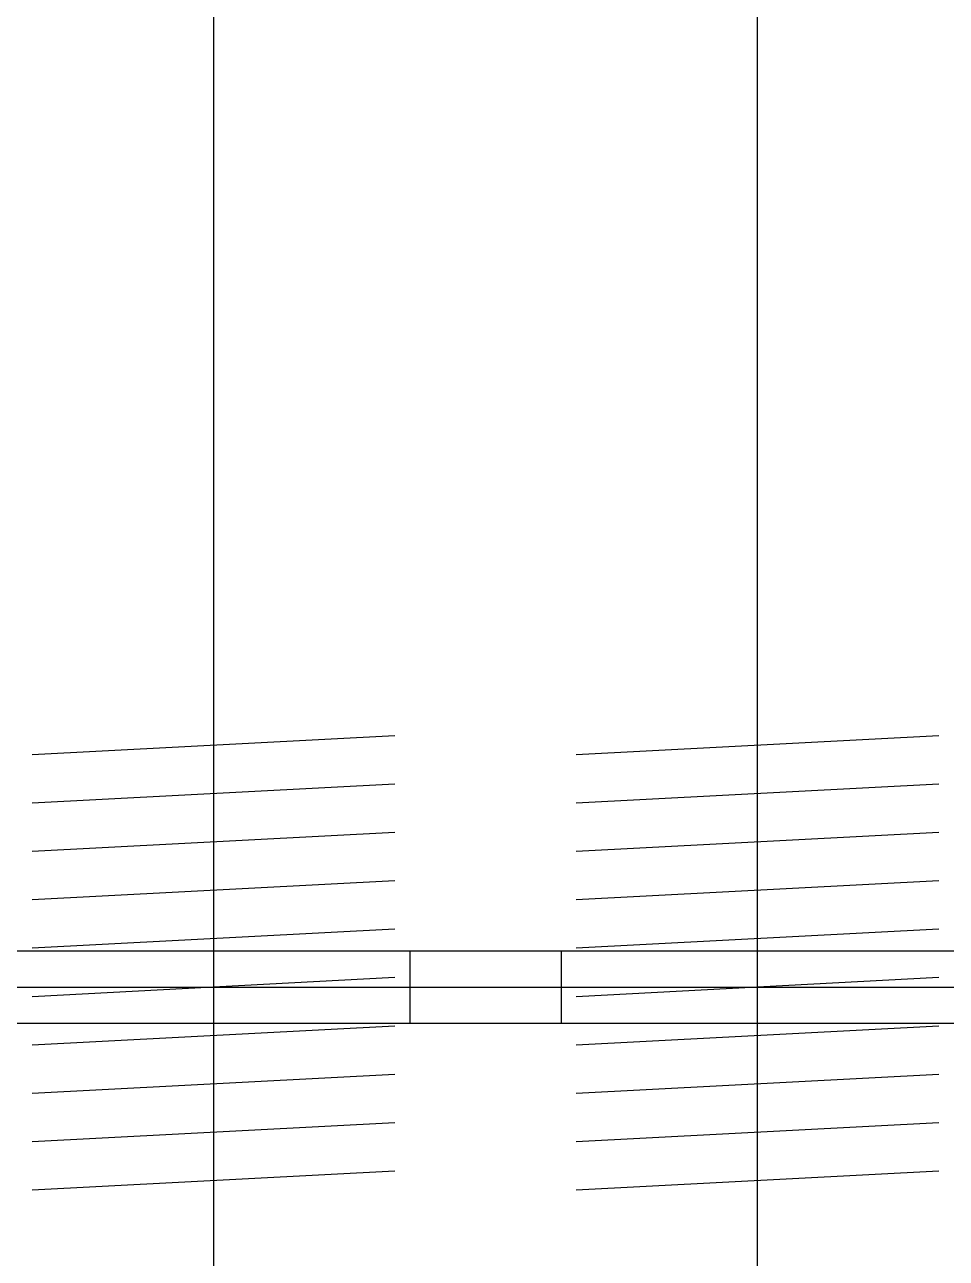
# Model space of a CAD drawing. Header units: millimetres. Extents: x 198973 to 319987, y 50799 to 202761.
# Drawn here: x 213900 to 214052.5, y 87658.5 to 87862.7 of the extents above; entities that cross this region are included whole.
import ezdxf

# ---------------------------------------------------------------- set-up
doc = ezdxf.new("R2010")
doc.units = ezdxf.units.MM
doc.header["$LTSCALE"] = 1000
doc.linetypes.add('CENTER', pattern=[2, 1.25, -0.25, 0.25, -0.25])
doc.linetypes.add('DOTE', pattern=[2.42, 2, -0.2, 0.02, -0.2])
doc.layers.add('DOTE', color=8, linetype='CENTER')
doc.layers.add('PUB_HATCH', color=8, linetype='Continuous')

msp = doc.modelspace()

# ---------------------------------------------------------------- linework, layer by layer
at = {"layer": 'DOTE', "linetype": 'DOTE'}
for p, q in [((213016.09, 87703.41), (213982.33, 87703.41)), ((213639.37, 87703.41), (217038.29, 87703.41))]:
    msp.add_line(p, q, dxfattribs=at)
at = {"layer": 'PUB_HATCH'}
for p, q in [((213931.23, 88214.41), (213931.23, 87192.41)), ((214021.23, 87192.41), (214021.23, 88214.41))]:
    msp.add_line(p, q, dxfattribs=at)
at = {"layer": 'PUB_HATCH', "ltscale": 0.5}
for p, q in [((213961.23, 87745.04), (213901.23, 87741.9)), ((213961.23, 87745.04), (213901.23, 87741.9)), ((213961.23, 87745.04), (213901.23, 87741.9)), ((213961.23, 87745.04), (213901.23, 87741.9)), ((213961.23, 87745.04), (213901.23, 87741.9)), ((213961.23, 87745.04), (213901.23, 87741.9)), ((213961.23, 87745.04), (213901.23, 87741.9)), ((213961.23, 87745.04), (213901.23, 87741.9)), ((213961.23, 87745.04), (213901.23, 87741.9)), ((213961.23, 87745.04), (213901.23, 87741.9)), ((213961.23, 87745.04), (213901.23, 87741.9)), ((213961.23, 87745.04), (213901.23, 87741.9)), ((213961.23, 87745.04), (213901.23, 87741.9)), ((213961.23, 87745.04), (213901.23, 87741.9)), ((213961.23, 87745.04), (213901.23, 87741.9)), ((213961.23, 87745.04), (213901.23, 87741.9)), ((213961.23, 87745.04), (213901.23, 87741.9)), ((213961.23, 87745.04), (213901.23, 87741.9)), ((213961.23, 87745.04), (213901.23, 87741.9)), ((213961.23, 87745.04), (213901.23, 87741.9)), ((213961.23, 87745.04), (213901.23, 87741.9)), ((213961.23, 87745.04), (213901.23, 87741.9)), ((213961.23, 87745.04), (213901.23, 87741.9)), ((213961.23, 87745.04), (213901.23, 87741.9)), ((213961.23, 87745.04), (213901.23, 87741.9)), ((213961.23, 87745.04), (213901.23, 87741.9)), ((213961.23, 87745.04), (213901.23, 87741.9)), ((213961.23, 87745.04), (213901.23, 87741.9)), ((213961.23, 87745.04), (213901.23, 87741.9)), ((213961.23, 87745.04), (213901.23, 87741.9)), ((213961.23, 87745.04), (213901.23, 87741.9)), ((213961.23, 87745.04), (213901.23, 87741.9)), ((213961.23, 87745.04), (213901.23, 87741.9)), ((213961.23, 87745.04), (213901.23, 87741.9)), ((213961.23, 87745.04), (213901.23, 87741.9)), ((213961.23, 87745.04), (213901.23, 87741.9)), ((213961.23, 87745.04), (213901.23, 87741.9)), ((213961.23, 87745.04), (213901.23, 87741.9)), ((213961.23, 87745.04), (213901.23, 87741.9)), ((213961.23, 87745.04), (213901.23, 87741.9)), ((213961.23, 87745.04), (213901.23, 87741.9)), ((213961.23, 87745.04), (213901.23, 87741.9)), ((213961.23, 87745.04), (213901.23, 87741.9)), ((213961.23, 87745.04), (213901.23, 87741.9)), ((213961.23, 87745.04), (213901.23, 87741.9)), ((213961.23, 87745.04), (213901.23, 87741.9)), ((213961.23, 87745.04), (213901.23, 87741.9)), ((213961.23, 87745.04), (213901.23, 87741.9)), ((213961.23, 87745.04), (213901.23, 87741.9)), ((213961.23, 87745.04), (213901.23, 87741.9)), ((213961.23, 87745.04), (213901.23, 87741.9)), ((213961.23, 87745.04), (213901.23, 87741.9)), ((214051.23, 87745.04), (213991.23, 87741.9)), ((214051.23, 87745.04), (213991.23, 87741.9)), ((214051.23, 87745.04), (213991.23, 87741.9)), ((214051.23, 87745.04), (213991.23, 87741.9)), ((214051.23, 87745.04), (213991.23, 87741.9)), ((214051.23, 87745.04), (213991.23, 87741.9)), ((214051.23, 87745.04), (213991.23, 87741.9)), ((214051.23, 87745.04), (213991.23, 87741.9)), ((214051.23, 87745.04), (213991.23, 87741.9)), ((214051.23, 87745.04), (213991.23, 87741.9)), ((214051.23, 87745.04), (213991.23, 87741.9)), ((214051.23, 87745.04), (213991.23, 87741.9)), ((214051.23, 87745.04), (213991.23, 87741.9)), ((214051.23, 87745.04), (213991.23, 87741.9)), ((214051.23, 87745.04), (213991.23, 87741.9)), ((214051.23, 87745.04), (213991.23, 87741.9)), ((214051.23, 87745.04), (213991.23, 87741.9)), ((214051.23, 87745.04), (213991.23, 87741.9)), ((214051.23, 87745.04), (213991.23, 87741.9)), ((214051.23, 87745.04), (213991.23, 87741.9)), ((214051.23, 87745.04), (213991.23, 87741.9)), ((214051.23, 87745.04), (213991.23, 87741.9)), ((214051.23, 87745.04), (213991.23, 87741.9)), ((214051.23, 87745.04), (213991.23, 87741.9)), ((214051.23, 87745.04), (213991.23, 87741.9)), ((214051.23, 87745.04), (213991.23, 87741.9)), ((214051.23, 87745.04), (213991.23, 87741.9)), ((214051.23, 87745.04), (213991.23, 87741.9)), ((214051.23, 87745.04), (213991.23, 87741.9)), ((214051.23, 87745.04), (213991.23, 87741.9)), ((214051.23, 87745.04), (213991.23, 87741.9)), ((214051.23, 87745.04), (213991.23, 87741.9)), ((214051.23, 87745.04), (213991.23, 87741.9)), ((214051.23, 87745.04), (213991.23, 87741.9)), ((214051.23, 87745.04), (213991.23, 87741.9)), ((214051.23, 87745.04), (213991.23, 87741.9)), ((214051.23, 87745.04), (213991.23, 87741.9)), ((214051.23, 87745.04), (213991.23, 87741.9)), ((214051.23, 87745.04), (213991.23, 87741.9)), ((214051.23, 87745.04), (213991.23, 87741.9)), ((214051.23, 87745.04), (213991.23, 87741.9)), ((214051.23, 87745.04), (213991.23, 87741.9)), ((214051.23, 87745.04), (213991.23, 87741.9)), ((214051.23, 87745.04), (213991.23, 87741.9)), ((214051.23, 87745.04), (213991.23, 87741.9)), ((214051.23, 87745.04), (213991.23, 87741.9)), ((214051.23, 87745.04), (213991.23, 87741.9)), ((214051.23, 87745.04), (213991.23, 87741.9)), ((214051.23, 87745.04), (213991.23, 87741.9)), ((214051.23, 87745.04), (213991.23, 87741.9)), ((214051.23, 87745.04), (213991.23, 87741.9)), ((214051.23, 87745.04), (213991.23, 87741.9)), ((213961.23, 87737.03), (213901.23, 87733.89)), ((213961.23, 87737.03), (213901.23, 87733.89)), ((213961.23, 87737.03), (213901.23, 87733.89)), ((213961.23, 87737.03), (213901.23, 87733.89)), ((213961.23, 87737.03), (213901.23, 87733.89)), ((213961.23, 87737.03), (213901.23, 87733.89)), ((213961.23, 87737.03), (213901.23, 87733.89)), ((213961.23, 87737.03), (213901.23, 87733.89)), ((213961.23, 87737.03), (213901.23, 87733.89)), ((213961.23, 87737.03), (213901.23, 87733.89)), ((213961.23, 87737.03), (213901.23, 87733.89)), ((213961.23, 87737.03), (213901.23, 87733.89)), ((213961.23, 87737.03), (213901.23, 87733.89)), ((213961.23, 87737.03), (213901.23, 87733.89)), ((213961.23, 87737.03), (213901.23, 87733.89)), ((213961.23, 87737.03), (213901.23, 87733.89)), ((213961.23, 87737.03), (213901.23, 87733.89)), ((213961.23, 87737.03), (213901.23, 87733.89)), ((213961.23, 87737.03), (213901.23, 87733.89)), ((213961.23, 87737.03), (213901.23, 87733.89)), ((213961.23, 87737.03), (213901.23, 87733.89)), ((213961.23, 87737.03), (213901.23, 87733.89)), ((213961.23, 87737.03), (213901.23, 87733.89)), ((213961.23, 87737.03), (213901.23, 87733.89)), ((213961.23, 87737.03), (213901.23, 87733.89)), ((213961.23, 87737.03), (213901.23, 87733.89)), ((213961.23, 87737.03), (213901.23, 87733.89)), ((213961.23, 87737.03), (213901.23, 87733.89)), ((213961.23, 87737.03), (213901.23, 87733.89)), ((213961.23, 87737.03), (213901.23, 87733.89)), ((213961.23, 87737.03), (213901.23, 87733.89)), ((213961.23, 87737.03), (213901.23, 87733.89)), ((213961.23, 87737.03), (213901.23, 87733.89)), ((213961.23, 87737.03), (213901.23, 87733.89)), ((213961.23, 87737.03), (213901.23, 87733.89)), ((213961.23, 87737.03), (213901.23, 87733.89)), ((213961.23, 87737.03), (213901.23, 87733.89)), ((213961.23, 87737.03), (213901.23, 87733.89)), ((213961.23, 87737.03), (213901.23, 87733.89)), ((213961.23, 87737.03), (213901.23, 87733.89)), ((213961.23, 87737.03), (213901.23, 87733.89)), ((213961.23, 87737.03), (213901.23, 87733.89)), ((213961.23, 87737.03), (213901.23, 87733.89)), ((213961.23, 87737.03), (213901.23, 87733.89)), ((213961.23, 87737.03), (213901.23, 87733.89)), ((213961.23, 87737.03), (213901.23, 87733.89)), ((213961.23, 87737.03), (213901.23, 87733.89)), ((213961.23, 87737.03), (213901.23, 87733.89)), ((213961.23, 87737.03), (213901.23, 87733.89)), ((213961.23, 87737.03), (213901.23, 87733.89)), ((213961.23, 87737.03), (213901.23, 87733.89)), ((213961.23, 87737.03), (213901.23, 87733.89)), ((214051.23, 87737.03), (213991.23, 87733.89)), ((214051.23, 87737.03), (213991.23, 87733.89)), ((214051.23, 87737.03), (213991.23, 87733.89)), ((214051.23, 87737.03), (213991.23, 87733.89)), ((214051.23, 87737.03), (213991.23, 87733.89)), ((214051.23, 87737.03), (213991.23, 87733.89)), ((214051.23, 87737.03), (213991.23, 87733.89)), ((214051.23, 87737.03), (213991.23, 87733.89)), ((214051.23, 87737.03), (213991.23, 87733.89)), ((214051.23, 87737.03), (213991.23, 87733.89)), ((214051.23, 87737.03), (213991.23, 87733.89)), ((214051.23, 87737.03), (213991.23, 87733.89)), ((214051.23, 87737.03), (213991.23, 87733.89)), ((214051.23, 87737.03), (213991.23, 87733.89)), ((214051.23, 87737.03), (213991.23, 87733.89)), ((214051.23, 87737.03), (213991.23, 87733.89)), ((214051.23, 87737.03), (213991.23, 87733.89)), ((214051.23, 87737.03), (213991.23, 87733.89)), ((214051.23, 87737.03), (213991.23, 87733.89)), ((214051.23, 87737.03), (213991.23, 87733.89)), ((214051.23, 87737.03), (213991.23, 87733.89)), ((214051.23, 87737.03), (213991.23, 87733.89)), ((214051.23, 87737.03), (213991.23, 87733.89)), ((214051.23, 87737.03), (213991.23, 87733.89)), ((214051.23, 87737.03), (213991.23, 87733.89)), ((214051.23, 87737.03), (213991.23, 87733.89)), ((214051.23, 87737.03), (213991.23, 87733.89)), ((214051.23, 87737.03), (213991.23, 87733.89)), ((214051.23, 87737.03), (213991.23, 87733.89)), ((214051.23, 87737.03), (213991.23, 87733.89)), ((214051.23, 87737.03), (213991.23, 87733.89)), ((214051.23, 87737.03), (213991.23, 87733.89)), ((214051.23, 87737.03), (213991.23, 87733.89)), ((214051.23, 87737.03), (213991.23, 87733.89)), ((214051.23, 87737.03), (213991.23, 87733.89)), ((214051.23, 87737.03), (213991.23, 87733.89)), ((214051.23, 87737.03), (213991.23, 87733.89)), ((214051.23, 87737.03), (213991.23, 87733.89)), ((214051.23, 87737.03), (213991.23, 87733.89)), ((214051.23, 87737.03), (213991.23, 87733.89)), ((214051.23, 87737.03), (213991.23, 87733.89)), ((214051.23, 87737.03), (213991.23, 87733.89)), ((214051.23, 87737.03), (213991.23, 87733.89)), ((214051.23, 87737.03), (213991.23, 87733.89)), ((214051.23, 87737.03), (213991.23, 87733.89)), ((214051.23, 87737.03), (213991.23, 87733.89)), ((214051.23, 87737.03), (213991.23, 87733.89)), ((214051.23, 87737.03), (213991.23, 87733.89)), ((214051.23, 87737.03), (213991.23, 87733.89)), ((214051.23, 87737.03), (213991.23, 87733.89)), ((214051.23, 87737.03), (213991.23, 87733.89)), ((214051.23, 87737.03), (213991.23, 87733.89)), ((213961.23, 87729.02), (213901.23, 87725.88)), ((213961.23, 87729.02), (213901.23, 87725.88)), ((213961.23, 87729.02), (213901.23, 87725.88)), ((213961.23, 87729.02), (213901.23, 87725.88)), ((213961.23, 87729.02), (213901.23, 87725.88)), ((213961.23, 87729.02), (213901.23, 87725.88)), ((213961.23, 87729.02), (213901.23, 87725.88)), ((213961.23, 87729.02), (213901.23, 87725.88)), ((213961.23, 87729.02), (213901.23, 87725.88)), ((213961.23, 87729.02), (213901.23, 87725.88)), ((213961.23, 87729.02), (213901.23, 87725.88)), ((213961.23, 87729.02), (213901.23, 87725.88)), ((213961.23, 87729.02), (213901.23, 87725.88)), ((213961.23, 87729.02), (213901.23, 87725.88)), ((213961.23, 87729.02), (213901.23, 87725.88)), ((213961.23, 87729.02), (213901.23, 87725.88)), ((213961.23, 87729.02), (213901.23, 87725.88)), ((213961.23, 87729.02), (213901.23, 87725.88)), ((213961.23, 87729.02), (213901.23, 87725.88)), ((213961.23, 87729.02), (213901.23, 87725.88)), ((213961.23, 87729.02), (213901.23, 87725.88)), ((213961.23, 87729.02), (213901.23, 87725.88)), ((213961.23, 87729.02), (213901.23, 87725.88)), ((213961.23, 87729.02), (213901.23, 87725.88)), ((213961.23, 87729.02), (213901.23, 87725.88)), ((213961.23, 87729.02), (213901.23, 87725.88)), ((213961.23, 87729.02), (213901.23, 87725.88)), ((213961.23, 87729.02), (213901.23, 87725.88)), ((213961.23, 87729.02), (213901.23, 87725.88)), ((213961.23, 87729.02), (213901.23, 87725.88)), ((213961.23, 87729.02), (213901.23, 87725.88)), ((213961.23, 87729.02), (213901.23, 87725.88)), ((213961.23, 87729.02), (213901.23, 87725.88)), ((213961.23, 87729.02), (213901.23, 87725.88)), ((213961.23, 87729.02), (213901.23, 87725.88)), ((213961.23, 87729.02), (213901.23, 87725.88)), ((213961.23, 87729.02), (213901.23, 87725.88)), ((213961.23, 87729.02), (213901.23, 87725.88)), ((213961.23, 87729.02), (213901.23, 87725.88)), ((213961.23, 87729.02), (213901.23, 87725.88)), ((213961.23, 87729.02), (213901.23, 87725.88)), ((213961.23, 87729.02), (213901.23, 87725.88)), ((213961.23, 87729.02), (213901.23, 87725.88)), ((213961.23, 87729.02), (213901.23, 87725.88)), ((213961.23, 87729.02), (213901.23, 87725.88)), ((213961.23, 87729.02), (213901.23, 87725.88)), ((213961.23, 87729.02), (213901.23, 87725.88)), ((213961.23, 87729.02), (213901.23, 87725.88)), ((213961.23, 87729.02), (213901.23, 87725.88)), ((213961.23, 87729.02), (213901.23, 87725.88)), ((213961.23, 87729.02), (213901.23, 87725.88)), ((213961.23, 87729.02), (213901.23, 87725.88)), ((214051.23, 87729.02), (213991.23, 87725.88)), ((214051.23, 87729.02), (213991.23, 87725.88)), ((214051.23, 87729.02), (213991.23, 87725.88)), ((214051.23, 87729.02), (213991.23, 87725.88)), ((214051.23, 87729.02), (213991.23, 87725.88)), ((214051.23, 87729.02), (213991.23, 87725.88)), ((214051.23, 87729.02), (213991.23, 87725.88)), ((214051.23, 87729.02), (213991.23, 87725.88)), ((214051.23, 87729.02), (213991.23, 87725.88)), ((214051.23, 87729.02), (213991.23, 87725.88)), ((214051.23, 87729.02), (213991.23, 87725.88)), ((214051.23, 87729.02), (213991.23, 87725.88)), ((214051.23, 87729.02), (213991.23, 87725.88)), ((214051.23, 87729.02), (213991.23, 87725.88)), ((214051.23, 87729.02), (213991.23, 87725.88)), ((214051.23, 87729.02), (213991.23, 87725.88)), ((214051.23, 87729.02), (213991.23, 87725.88)), ((214051.23, 87729.02), (213991.23, 87725.88)), ((214051.23, 87729.02), (213991.23, 87725.88)), ((214051.23, 87729.02), (213991.23, 87725.88)), ((214051.23, 87729.02), (213991.23, 87725.88)), ((214051.23, 87729.02), (213991.23, 87725.88)), ((214051.23, 87729.02), (213991.23, 87725.88)), ((214051.23, 87729.02), (213991.23, 87725.88)), ((214051.23, 87729.02), (213991.23, 87725.88)), ((214051.23, 87729.02), (213991.23, 87725.88)), ((214051.23, 87729.02), (213991.23, 87725.88)), ((214051.23, 87729.02), (213991.23, 87725.88)), ((214051.23, 87729.02), (213991.23, 87725.88)), ((214051.23, 87729.02), (213991.23, 87725.88)), ((214051.23, 87729.02), (213991.23, 87725.88)), ((214051.23, 87729.02), (213991.23, 87725.88)), ((214051.23, 87729.02), (213991.23, 87725.88)), ((214051.23, 87729.02), (213991.23, 87725.88)), ((214051.23, 87729.02), (213991.23, 87725.88)), ((214051.23, 87729.02), (213991.23, 87725.88)), ((214051.23, 87729.02), (213991.23, 87725.88)), ((214051.23, 87729.02), (213991.23, 87725.88)), ((214051.23, 87729.02), (213991.23, 87725.88)), ((214051.23, 87729.02), (213991.23, 87725.88)), ((214051.23, 87729.02), (213991.23, 87725.88)), ((214051.23, 87729.02), (213991.23, 87725.88)), ((214051.23, 87729.02), (213991.23, 87725.88)), ((214051.23, 87729.02), (213991.23, 87725.88)), ((214051.23, 87729.02), (213991.23, 87725.88)), ((214051.23, 87729.02), (213991.23, 87725.88)), ((214051.23, 87729.02), (213991.23, 87725.88)), ((214051.23, 87729.02), (213991.23, 87725.88)), ((214051.23, 87729.02), (213991.23, 87725.88)), ((214051.23, 87729.02), (213991.23, 87725.88)), ((214051.23, 87729.02), (213991.23, 87725.88)), ((214051.23, 87729.02), (213991.23, 87725.88)), ((213961.23, 87721.01), (213901.23, 87717.86)), ((213961.23, 87721.01), (213901.23, 87717.86)), ((213961.23, 87721.01), (213901.23, 87717.86)), ((213961.23, 87721.01), (213901.23, 87717.86)), ((213961.23, 87721.01), (213901.23, 87717.86)), ((213961.23, 87721.01), (213901.23, 87717.86)), ((213961.23, 87721.01), (213901.23, 87717.86)), ((213961.23, 87721.01), (213901.23, 87717.86)), ((213961.23, 87721.01), (213901.23, 87717.86)), ((213961.23, 87721.01), (213901.23, 87717.86)), ((213961.23, 87721.01), (213901.23, 87717.86)), ((213961.23, 87721.01), (213901.23, 87717.86)), ((213961.23, 87721.01), (213901.23, 87717.86)), ((213961.23, 87721.01), (213901.23, 87717.86)), ((213961.23, 87721.01), (213901.23, 87717.86)), ((213961.23, 87721.01), (213901.23, 87717.86)), ((213961.23, 87721.01), (213901.23, 87717.86)), ((213961.23, 87721.01), (213901.23, 87717.86)), ((213961.23, 87721.01), (213901.23, 87717.86)), ((213961.23, 87721.01), (213901.23, 87717.86)), ((213961.23, 87721.01), (213901.23, 87717.86)), ((213961.23, 87721.01), (213901.23, 87717.86)), ((213961.23, 87721.01), (213901.23, 87717.86)), ((213961.23, 87721.01), (213901.23, 87717.86)), ((213961.23, 87721.01), (213901.23, 87717.86)), ((213961.23, 87721.01), (213901.23, 87717.86)), ((213961.23, 87721.01), (213901.23, 87717.86)), ((213961.23, 87721.01), (213901.23, 87717.86)), ((213961.23, 87721.01), (213901.23, 87717.86)), ((213961.23, 87721.01), (213901.23, 87717.86)), ((213961.23, 87721.01), (213901.23, 87717.86)), ((213961.23, 87721.01), (213901.23, 87717.86)), ((213961.23, 87721.01), (213901.23, 87717.86)), ((213961.23, 87721.01), (213901.23, 87717.86)), ((213961.23, 87721.01), (213901.23, 87717.86)), ((213961.23, 87721.01), (213901.23, 87717.86)), ((213961.23, 87721.01), (213901.23, 87717.86)), ((213961.23, 87721.01), (213901.23, 87717.86)), ((213961.23, 87721.01), (213901.23, 87717.86)), ((213961.23, 87721.01), (213901.23, 87717.86)), ((213961.23, 87721.01), (213901.23, 87717.86)), ((213961.23, 87721.01), (213901.23, 87717.86)), ((213961.23, 87721.01), (213901.23, 87717.86)), ((213961.23, 87721.01), (213901.23, 87717.86)), ((213961.23, 87721.01), (213901.23, 87717.86)), ((213961.23, 87721.01), (213901.23, 87717.86)), ((213961.23, 87721.01), (213901.23, 87717.86)), ((213961.23, 87721.01), (213901.23, 87717.86)), ((213961.23, 87721.01), (213901.23, 87717.86)), ((213961.23, 87721.01), (213901.23, 87717.86)), ((213961.23, 87721.01), (213901.23, 87717.86)), ((213961.23, 87721.01), (213901.23, 87717.86)), ((214051.23, 87721.01), (213991.23, 87717.86)), ((214051.23, 87721.01), (213991.23, 87717.86)), ((214051.23, 87721.01), (213991.23, 87717.86)), ((214051.23, 87721.01), (213991.23, 87717.86)), ((214051.23, 87721.01), (213991.23, 87717.86)), ((214051.23, 87721.01), (213991.23, 87717.86)), ((214051.23, 87721.01), (213991.23, 87717.86)), ((214051.23, 87721.01), (213991.23, 87717.86)), ((214051.23, 87721.01), (213991.23, 87717.86)), ((214051.23, 87721.01), (213991.23, 87717.86)), ((214051.23, 87721.01), (213991.23, 87717.86)), ((214051.23, 87721.01), (213991.23, 87717.86)), ((214051.23, 87721.01), (213991.23, 87717.86)), ((214051.23, 87721.01), (213991.23, 87717.86)), ((214051.23, 87721.01), (213991.23, 87717.86)), ((214051.23, 87721.01), (213991.23, 87717.86)), ((214051.23, 87721.01), (213991.23, 87717.86)), ((214051.23, 87721.01), (213991.23, 87717.86)), ((214051.23, 87721.01), (213991.23, 87717.86)), ((214051.23, 87721.01), (213991.23, 87717.86)), ((214051.23, 87721.01), (213991.23, 87717.86)), ((214051.23, 87721.01), (213991.23, 87717.86)), ((214051.23, 87721.01), (213991.23, 87717.86)), ((214051.23, 87721.01), (213991.23, 87717.86)), ((214051.23, 87721.01), (213991.23, 87717.86)), ((214051.23, 87721.01), (213991.23, 87717.86)), ((214051.23, 87721.01), (213991.23, 87717.86)), ((214051.23, 87721.01), (213991.23, 87717.86)), ((214051.23, 87721.01), (213991.23, 87717.86)), ((214051.23, 87721.01), (213991.23, 87717.86)), ((214051.23, 87721.01), (213991.23, 87717.86)), ((214051.23, 87721.01), (213991.23, 87717.86)), ((214051.23, 87721.01), (213991.23, 87717.86)), ((214051.23, 87721.01), (213991.23, 87717.86)), ((214051.23, 87721.01), (213991.23, 87717.86)), ((214051.23, 87721.01), (213991.23, 87717.86)), ((214051.23, 87721.01), (213991.23, 87717.86)), ((214051.23, 87721.01), (213991.23, 87717.86)), ((214051.23, 87721.01), (213991.23, 87717.86)), ((214051.23, 87721.01), (213991.23, 87717.86)), ((214051.23, 87721.01), (213991.23, 87717.86)), ((214051.23, 87721.01), (213991.23, 87717.86)), ((214051.23, 87721.01), (213991.23, 87717.86)), ((214051.23, 87721.01), (213991.23, 87717.86)), ((214051.23, 87721.01), (213991.23, 87717.86)), ((214051.23, 87721.01), (213991.23, 87717.86)), ((214051.23, 87721.01), (213991.23, 87717.86)), ((214051.23, 87721.01), (213991.23, 87717.86)), ((214051.23, 87721.01), (213991.23, 87717.86)), ((214051.23, 87721.01), (213991.23, 87717.86)), ((214051.23, 87721.01), (213991.23, 87717.86)), ((214051.23, 87721.01), (213991.23, 87717.86)), ((213961.23, 87713), (213901.23, 87709.85)), ((213961.23, 87713), (213901.23, 87709.85)), ((213961.23, 87713), (213901.23, 87709.85)), ((213961.23, 87713), (213901.23, 87709.85)), ((213961.23, 87713), (213901.23, 87709.85)), ((213961.23, 87713), (213901.23, 87709.85)), ((213961.23, 87713), (213901.23, 87709.85)), ((213961.23, 87713), (213901.23, 87709.85)), ((213961.23, 87713), (213901.23, 87709.85)), ((213961.23, 87713), (213901.23, 87709.85)), ((213961.23, 87713), (213901.23, 87709.85)), ((213961.23, 87713), (213901.23, 87709.85)), ((213961.23, 87713), (213901.23, 87709.85)), ((213961.23, 87713), (213901.23, 87709.85)), ((213961.23, 87713), (213901.23, 87709.85)), ((213961.23, 87713), (213901.23, 87709.85)), ((213961.23, 87713), (213901.23, 87709.85)), ((213961.23, 87713), (213901.23, 87709.85)), ((213961.23, 87713), (213901.23, 87709.85)), ((213961.23, 87713), (213901.23, 87709.85)), ((213961.23, 87713), (213901.23, 87709.85)), ((213961.23, 87713), (213901.23, 87709.85)), ((213961.23, 87713), (213901.23, 87709.85)), ((213961.23, 87713), (213901.23, 87709.85)), ((213961.23, 87713), (213901.23, 87709.85)), ((213961.23, 87713), (213901.23, 87709.85)), ((213961.23, 87713), (213901.23, 87709.85)), ((213961.23, 87713), (213901.23, 87709.85)), ((213961.23, 87713), (213901.23, 87709.85)), ((213961.23, 87713), (213901.23, 87709.85)), ((213961.23, 87713), (213901.23, 87709.85)), ((213961.23, 87713), (213901.23, 87709.85)), ((213961.23, 87713), (213901.23, 87709.85)), ((213961.23, 87713), (213901.23, 87709.85)), ((213961.23, 87713), (213901.23, 87709.85)), ((213961.23, 87713), (213901.23, 87709.85)), ((213961.23, 87713), (213901.23, 87709.85)), ((213961.23, 87713), (213901.23, 87709.85)), ((213961.23, 87713), (213901.23, 87709.85)), ((213961.23, 87713), (213901.23, 87709.85)), ((213961.23, 87713), (213901.23, 87709.85)), ((213961.23, 87713), (213901.23, 87709.85)), ((213961.23, 87713), (213901.23, 87709.85)), ((213961.23, 87713), (213901.23, 87709.85)), ((213961.23, 87713), (213901.23, 87709.85)), ((213961.23, 87713), (213901.23, 87709.85)), ((213961.23, 87713), (213901.23, 87709.85)), ((213961.23, 87713), (213901.23, 87709.85)), ((213961.23, 87713), (213901.23, 87709.85)), ((213961.23, 87713), (213901.23, 87709.85)), ((213961.23, 87713), (213901.23, 87709.85)), ((213961.23, 87713), (213901.23, 87709.85)), ((214051.23, 87713), (213991.23, 87709.85)), ((214051.23, 87713), (213991.23, 87709.85)), ((214051.23, 87713), (213991.23, 87709.85)), ((214051.23, 87713), (213991.23, 87709.85)), ((214051.23, 87713), (213991.23, 87709.85)), ((214051.23, 87713), (213991.23, 87709.85)), ((214051.23, 87713), (213991.23, 87709.85)), ((214051.23, 87713), (213991.23, 87709.85)), ((214051.23, 87713), (213991.23, 87709.85)), ((214051.23, 87713), (213991.23, 87709.85)), ((214051.23, 87713), (213991.23, 87709.85)), ((214051.23, 87713), (213991.23, 87709.85)), ((214051.23, 87713), (213991.23, 87709.85)), ((214051.23, 87713), (213991.23, 87709.85)), ((214051.23, 87713), (213991.23, 87709.85)), ((214051.23, 87713), (213991.23, 87709.85)), ((214051.23, 87713), (213991.23, 87709.85)), ((214051.23, 87713), (213991.23, 87709.85)), ((214051.23, 87713), (213991.23, 87709.85)), ((214051.23, 87713), (213991.23, 87709.85)), ((214051.23, 87713), (213991.23, 87709.85)), ((214051.23, 87713), (213991.23, 87709.85)), ((214051.23, 87713), (213991.23, 87709.85)), ((214051.23, 87713), (213991.23, 87709.85)), ((214051.23, 87713), (213991.23, 87709.85)), ((214051.23, 87713), (213991.23, 87709.85)), ((214051.23, 87713), (213991.23, 87709.85)), ((214051.23, 87713), (213991.23, 87709.85)), ((214051.23, 87713), (213991.23, 87709.85)), ((214051.23, 87713), (213991.23, 87709.85)), ((214051.23, 87713), (213991.23, 87709.85)), ((214051.23, 87713), (213991.23, 87709.85)), ((214051.23, 87713), (213991.23, 87709.85)), ((214051.23, 87713), (213991.23, 87709.85)), ((214051.23, 87713), (213991.23, 87709.85)), ((214051.23, 87713), (213991.23, 87709.85)), ((214051.23, 87713), (213991.23, 87709.85)), ((214051.23, 87713), (213991.23, 87709.85)), ((214051.23, 87713), (213991.23, 87709.85)), ((214051.23, 87713), (213991.23, 87709.85)), ((214051.23, 87713), (213991.23, 87709.85)), ((214051.23, 87713), (213991.23, 87709.85)), ((214051.23, 87713), (213991.23, 87709.85)), ((214051.23, 87713), (213991.23, 87709.85)), ((214051.23, 87713), (213991.23, 87709.85)), ((214051.23, 87713), (213991.23, 87709.85)), ((214051.23, 87713), (213991.23, 87709.85)), ((214051.23, 87713), (213991.23, 87709.85)), ((214051.23, 87713), (213991.23, 87709.85)), ((214051.23, 87713), (213991.23, 87709.85)), ((214051.23, 87713), (213991.23, 87709.85)), ((214051.23, 87713), (213991.23, 87709.85)), ((213631.23, 87709.41), (215406.23, 87709.41)), ((213963.73, 87709.41), (213963.73, 87697.41)), ((213963.73, 87709.41), (213963.73, 87697.41)), ((213988.73, 87709.41), (213988.73, 87697.41)), ((213988.73, 87709.41), (213988.73, 87697.41)), ((213675.1, 87703.41), (215368.26, 87703.41)), ((213961.23, 87704.99), (213901.23, 87701.84)), ((213961.23, 87704.99), (213901.23, 87701.84)), ((213961.23, 87704.99), (213901.23, 87701.84)), ((213961.23, 87704.99), (213901.23, 87701.84)), ((213961.23, 87704.99), (213901.23, 87701.84)), ((213961.23, 87704.99), (213901.23, 87701.84)), ((213961.23, 87704.99), (213901.23, 87701.84)), ((213961.23, 87704.99), (213901.23, 87701.84)), ((213961.23, 87704.99), (213901.23, 87701.84)), ((213961.23, 87704.99), (213901.23, 87701.84)), ((213961.23, 87704.99), (213901.23, 87701.84)), ((213961.23, 87704.99), (213901.23, 87701.84)), ((213961.23, 87704.99), (213901.23, 87701.84)), ((213961.23, 87704.99), (213901.23, 87701.84)), ((213961.23, 87704.99), (213901.23, 87701.84)), ((213961.23, 87704.99), (213901.23, 87701.84)), ((213961.23, 87704.99), (213901.23, 87701.84)), ((213961.23, 87704.99), (213901.23, 87701.84)), ((213961.23, 87704.99), (213901.23, 87701.84)), ((213961.23, 87704.99), (213901.23, 87701.84)), ((213961.23, 87704.99), (213901.23, 87701.84)), ((213961.23, 87704.99), (213901.23, 87701.84)), ((213961.23, 87704.99), (213901.23, 87701.84)), ((213961.23, 87704.99), (213901.23, 87701.84)), ((213961.23, 87704.99), (213901.23, 87701.84)), ((213961.23, 87704.99), (213901.23, 87701.84)), ((213961.23, 87704.99), (213901.23, 87701.84)), ((213961.23, 87704.99), (213901.23, 87701.84)), ((213961.23, 87704.99), (213901.23, 87701.84)), ((213961.23, 87704.99), (213901.23, 87701.84)), ((213961.23, 87704.99), (213901.23, 87701.84)), ((213961.23, 87704.99), (213901.23, 87701.84)), ((213961.23, 87704.99), (213901.23, 87701.84)), ((213961.23, 87704.99), (213901.23, 87701.84)), ((213961.23, 87704.99), (213901.23, 87701.84)), ((213961.23, 87704.99), (213901.23, 87701.84)), ((213961.23, 87704.99), (213901.23, 87701.84)), ((213961.23, 87704.99), (213901.23, 87701.84)), ((213961.23, 87704.99), (213901.23, 87701.84)), ((213961.23, 87704.99), (213901.23, 87701.84)), ((213961.23, 87704.99), (213901.23, 87701.84)), ((213961.23, 87704.99), (213901.23, 87701.84)), ((213961.23, 87704.99), (213901.23, 87701.84)), ((213961.23, 87704.99), (213901.23, 87701.84)), ((213961.23, 87704.99), (213901.23, 87701.84)), ((213961.23, 87704.99), (213901.23, 87701.84)), ((213961.23, 87704.99), (213901.23, 87701.84)), ((213961.23, 87704.99), (213901.23, 87701.84)), ((213961.23, 87704.99), (213901.23, 87701.84)), ((213961.23, 87704.99), (213901.23, 87701.84)), ((213961.23, 87704.99), (213901.23, 87701.84)), ((213961.23, 87704.99), (213901.23, 87701.84)), ((214051.23, 87704.99), (213991.23, 87701.84)), ((214051.23, 87704.99), (213991.23, 87701.84)), ((214051.23, 87704.99), (213991.23, 87701.84)), ((214051.23, 87704.99), (213991.23, 87701.84)), ((214051.23, 87704.99), (213991.23, 87701.84)), ((214051.23, 87704.99), (213991.23, 87701.84)), ((214051.23, 87704.99), (213991.23, 87701.84)), ((214051.23, 87704.99), (213991.23, 87701.84)), ((214051.23, 87704.99), (213991.23, 87701.84)), ((214051.23, 87704.99), (213991.23, 87701.84)), ((214051.23, 87704.99), (213991.23, 87701.84)), ((214051.23, 87704.99), (213991.23, 87701.84)), ((214051.23, 87704.99), (213991.23, 87701.84)), ((214051.23, 87704.99), (213991.23, 87701.84)), ((214051.23, 87704.99), (213991.23, 87701.84)), ((214051.23, 87704.99), (213991.23, 87701.84)), ((214051.23, 87704.99), (213991.23, 87701.84)), ((214051.23, 87704.99), (213991.23, 87701.84)), ((214051.23, 87704.99), (213991.23, 87701.84)), ((214051.23, 87704.99), (213991.23, 87701.84)), ((214051.23, 87704.99), (213991.23, 87701.84)), ((214051.23, 87704.99), (213991.23, 87701.84)), ((214051.23, 87704.99), (213991.23, 87701.84)), ((214051.23, 87704.99), (213991.23, 87701.84)), ((214051.23, 87704.99), (213991.23, 87701.84)), ((214051.23, 87704.99), (213991.23, 87701.84)), ((214051.23, 87704.99), (213991.23, 87701.84)), ((214051.23, 87704.99), (213991.23, 87701.84)), ((214051.23, 87704.99), (213991.23, 87701.84)), ((214051.23, 87704.99), (213991.23, 87701.84)), ((214051.23, 87704.99), (213991.23, 87701.84)), ((214051.23, 87704.99), (213991.23, 87701.84)), ((214051.23, 87704.99), (213991.23, 87701.84)), ((214051.23, 87704.99), (213991.23, 87701.84)), ((214051.23, 87704.99), (213991.23, 87701.84)), ((214051.23, 87704.99), (213991.23, 87701.84)), ((214051.23, 87704.99), (213991.23, 87701.84)), ((214051.23, 87704.99), (213991.23, 87701.84)), ((214051.23, 87704.99), (213991.23, 87701.84)), ((214051.23, 87704.99), (213991.23, 87701.84)), ((214051.23, 87704.99), (213991.23, 87701.84)), ((214051.23, 87704.99), (213991.23, 87701.84)), ((214051.23, 87704.99), (213991.23, 87701.84)), ((214051.23, 87704.99), (213991.23, 87701.84)), ((214051.23, 87704.99), (213991.23, 87701.84)), ((214051.23, 87704.99), (213991.23, 87701.84)), ((214051.23, 87704.99), (213991.23, 87701.84)), ((214051.23, 87704.99), (213991.23, 87701.84)), ((214051.23, 87704.99), (213991.23, 87701.84)), ((214051.23, 87704.99), (213991.23, 87701.84)), ((214051.23, 87704.99), (213991.23, 87701.84)), ((214051.23, 87704.99), (213991.23, 87701.84)), ((215406.23, 87697.41), (213631.23, 87697.41)), ((213961.23, 87696.98), (213901.23, 87693.83)), ((213961.23, 87696.98), (213901.23, 87693.83)), ((213961.23, 87696.98), (213901.23, 87693.83)), ((213961.23, 87696.98), (213901.23, 87693.83)), ((213961.23, 87696.98), (213901.23, 87693.83)), ((213961.23, 87696.98), (213901.23, 87693.83)), ((213961.23, 87696.98), (213901.23, 87693.83)), ((213961.23, 87696.98), (213901.23, 87693.83)), ((213961.23, 87696.98), (213901.23, 87693.83)), ((213961.23, 87696.98), (213901.23, 87693.83)), ((213961.23, 87696.98), (213901.23, 87693.83)), ((213961.23, 87696.98), (213901.23, 87693.83)), ((213961.23, 87696.98), (213901.23, 87693.83)), ((213961.23, 87696.98), (213901.23, 87693.83)), ((213961.23, 87696.98), (213901.23, 87693.83)), ((213961.23, 87696.98), (213901.23, 87693.83)), ((213961.23, 87696.98), (213901.23, 87693.83)), ((213961.23, 87696.98), (213901.23, 87693.83)), ((213961.23, 87696.98), (213901.23, 87693.83)), ((213961.23, 87696.98), (213901.23, 87693.83)), ((213961.23, 87696.98), (213901.23, 87693.83)), ((213961.23, 87696.98), (213901.23, 87693.83)), ((213961.23, 87696.98), (213901.23, 87693.83)), ((213961.23, 87696.98), (213901.23, 87693.83)), ((213961.23, 87696.98), (213901.23, 87693.83)), ((213961.23, 87696.98), (213901.23, 87693.83)), ((213961.23, 87696.98), (213901.23, 87693.83)), ((213961.23, 87696.98), (213901.23, 87693.83)), ((213961.23, 87696.98), (213901.23, 87693.83)), ((213961.23, 87696.98), (213901.23, 87693.83)), ((213961.23, 87696.98), (213901.23, 87693.83)), ((213961.23, 87696.98), (213901.23, 87693.83)), ((213961.23, 87696.98), (213901.23, 87693.83)), ((213961.23, 87696.98), (213901.23, 87693.83)), ((213961.23, 87696.98), (213901.23, 87693.83)), ((213961.23, 87696.98), (213901.23, 87693.83)), ((213961.23, 87696.98), (213901.23, 87693.83)), ((213961.23, 87696.98), (213901.23, 87693.83)), ((213961.23, 87696.98), (213901.23, 87693.83)), ((213961.23, 87696.98), (213901.23, 87693.83)), ((213961.23, 87696.98), (213901.23, 87693.83)), ((213961.23, 87696.98), (213901.23, 87693.83)), ((213961.23, 87696.98), (213901.23, 87693.83)), ((213961.23, 87696.98), (213901.23, 87693.83)), ((213961.23, 87696.98), (213901.23, 87693.83)), ((213961.23, 87696.98), (213901.23, 87693.83)), ((213961.23, 87696.98), (213901.23, 87693.83)), ((213961.23, 87696.98), (213901.23, 87693.83)), ((213961.23, 87696.98), (213901.23, 87693.83)), ((213961.23, 87696.98), (213901.23, 87693.83)), ((213961.23, 87696.98), (213901.23, 87693.83)), ((213961.23, 87696.98), (213901.23, 87693.83)), ((214051.23, 87696.98), (213991.23, 87693.83)), ((214051.23, 87696.98), (213991.23, 87693.83)), ((214051.23, 87696.98), (213991.23, 87693.83)), ((214051.23, 87696.98), (213991.23, 87693.83)), ((214051.23, 87696.98), (213991.23, 87693.83)), ((214051.23, 87696.98), (213991.23, 87693.83)), ((214051.23, 87696.98), (213991.23, 87693.83)), ((214051.23, 87696.98), (213991.23, 87693.83)), ((214051.23, 87696.98), (213991.23, 87693.83)), ((214051.23, 87696.98), (213991.23, 87693.83)), ((214051.23, 87696.98), (213991.23, 87693.83)), ((214051.23, 87696.98), (213991.23, 87693.83)), ((214051.23, 87696.98), (213991.23, 87693.83)), ((214051.23, 87696.98), (213991.23, 87693.83)), ((214051.23, 87696.98), (213991.23, 87693.83)), ((214051.23, 87696.98), (213991.23, 87693.83)), ((214051.23, 87696.98), (213991.23, 87693.83)), ((214051.23, 87696.98), (213991.23, 87693.83)), ((214051.23, 87696.98), (213991.23, 87693.83)), ((214051.23, 87696.98), (213991.23, 87693.83)), ((214051.23, 87696.98), (213991.23, 87693.83)), ((214051.23, 87696.98), (213991.23, 87693.83)), ((214051.23, 87696.98), (213991.23, 87693.83)), ((214051.23, 87696.98), (213991.23, 87693.83)), ((214051.23, 87696.98), (213991.23, 87693.83)), ((214051.23, 87696.98), (213991.23, 87693.83)), ((214051.23, 87696.98), (213991.23, 87693.83)), ((214051.23, 87696.98), (213991.23, 87693.83)), ((214051.23, 87696.98), (213991.23, 87693.83)), ((214051.23, 87696.98), (213991.23, 87693.83)), ((214051.23, 87696.98), (213991.23, 87693.83)), ((214051.23, 87696.98), (213991.23, 87693.83)), ((214051.23, 87696.98), (213991.23, 87693.83)), ((214051.23, 87696.98), (213991.23, 87693.83)), ((214051.23, 87696.98), (213991.23, 87693.83)), ((214051.23, 87696.98), (213991.23, 87693.83)), ((214051.23, 87696.98), (213991.23, 87693.83)), ((214051.23, 87696.98), (213991.23, 87693.83)), ((214051.23, 87696.98), (213991.23, 87693.83)), ((214051.23, 87696.98), (213991.23, 87693.83)), ((214051.23, 87696.98), (213991.23, 87693.83)), ((214051.23, 87696.98), (213991.23, 87693.83)), ((214051.23, 87696.98), (213991.23, 87693.83)), ((214051.23, 87696.98), (213991.23, 87693.83)), ((214051.23, 87696.98), (213991.23, 87693.83)), ((214051.23, 87696.98), (213991.23, 87693.83)), ((214051.23, 87696.98), (213991.23, 87693.83)), ((214051.23, 87696.98), (213991.23, 87693.83)), ((214051.23, 87696.98), (213991.23, 87693.83)), ((214051.23, 87696.98), (213991.23, 87693.83)), ((214051.23, 87696.98), (213991.23, 87693.83)), ((214051.23, 87696.98), (213991.23, 87693.83)), ((213961.23, 87688.97), (213901.23, 87685.82)), ((213961.23, 87688.97), (213901.23, 87685.82)), ((213961.23, 87688.97), (213901.23, 87685.82)), ((213961.23, 87688.97), (213901.23, 87685.82)), ((213961.23, 87688.97), (213901.23, 87685.82)), ((213961.23, 87688.97), (213901.23, 87685.82)), ((213961.23, 87688.97), (213901.23, 87685.82)), ((213961.23, 87688.97), (213901.23, 87685.82)), ((213961.23, 87688.97), (213901.23, 87685.82)), ((213961.23, 87688.97), (213901.23, 87685.82)), ((213961.23, 87688.97), (213901.23, 87685.82)), ((213961.23, 87688.97), (213901.23, 87685.82)), ((213961.23, 87688.97), (213901.23, 87685.82)), ((213961.23, 87688.97), (213901.23, 87685.82)), ((213961.23, 87688.97), (213901.23, 87685.82)), ((213961.23, 87688.97), (213901.23, 87685.82)), ((213961.23, 87688.97), (213901.23, 87685.82)), ((213961.23, 87688.97), (213901.23, 87685.82)), ((213961.23, 87688.97), (213901.23, 87685.82)), ((213961.23, 87688.97), (213901.23, 87685.82)), ((213961.23, 87688.97), (213901.23, 87685.82)), ((213961.23, 87688.97), (213901.23, 87685.82)), ((213961.23, 87688.97), (213901.23, 87685.82)), ((213961.23, 87688.97), (213901.23, 87685.82)), ((213961.23, 87688.97), (213901.23, 87685.82)), ((213961.23, 87688.97), (213901.23, 87685.82)), ((213961.23, 87688.97), (213901.23, 87685.82)), ((213961.23, 87688.97), (213901.23, 87685.82)), ((213961.23, 87688.97), (213901.23, 87685.82)), ((213961.23, 87688.97), (213901.23, 87685.82)), ((213961.23, 87688.97), (213901.23, 87685.82)), ((213961.23, 87688.97), (213901.23, 87685.82)), ((213961.23, 87688.97), (213901.23, 87685.82)), ((213961.23, 87688.97), (213901.23, 87685.82)), ((213961.23, 87688.97), (213901.23, 87685.82)), ((213961.23, 87688.97), (213901.23, 87685.82)), ((213961.23, 87688.97), (213901.23, 87685.82)), ((213961.23, 87688.97), (213901.23, 87685.82)), ((213961.23, 87688.97), (213901.23, 87685.82)), ((213961.23, 87688.97), (213901.23, 87685.82)), ((213961.23, 87688.97), (213901.23, 87685.82)), ((213961.23, 87688.97), (213901.23, 87685.82)), ((213961.23, 87688.97), (213901.23, 87685.82)), ((213961.23, 87688.97), (213901.23, 87685.82)), ((213961.23, 87688.97), (213901.23, 87685.82)), ((213961.23, 87688.97), (213901.23, 87685.82)), ((213961.23, 87688.97), (213901.23, 87685.82)), ((213961.23, 87688.97), (213901.23, 87685.82)), ((213961.23, 87688.97), (213901.23, 87685.82)), ((213961.23, 87688.97), (213901.23, 87685.82)), ((213961.23, 87688.97), (213901.23, 87685.82)), ((213961.23, 87688.97), (213901.23, 87685.82)), ((214051.23, 87688.97), (213991.23, 87685.82)), ((214051.23, 87688.97), (213991.23, 87685.82)), ((214051.23, 87688.97), (213991.23, 87685.82)), ((214051.23, 87688.97), (213991.23, 87685.82)), ((214051.23, 87688.97), (213991.23, 87685.82)), ((214051.23, 87688.97), (213991.23, 87685.82)), ((214051.23, 87688.97), (213991.23, 87685.82)), ((214051.23, 87688.97), (213991.23, 87685.82)), ((214051.23, 87688.97), (213991.23, 87685.82)), ((214051.23, 87688.97), (213991.23, 87685.82)), ((214051.23, 87688.97), (213991.23, 87685.82)), ((214051.23, 87688.97), (213991.23, 87685.82)), ((214051.23, 87688.97), (213991.23, 87685.82)), ((214051.23, 87688.97), (213991.23, 87685.82)), ((214051.23, 87688.97), (213991.23, 87685.82)), ((214051.23, 87688.97), (213991.23, 87685.82)), ((214051.23, 87688.97), (213991.23, 87685.82)), ((214051.23, 87688.97), (213991.23, 87685.82)), ((214051.23, 87688.97), (213991.23, 87685.82)), ((214051.23, 87688.97), (213991.23, 87685.82)), ((214051.23, 87688.97), (213991.23, 87685.82)), ((214051.23, 87688.97), (213991.23, 87685.82)), ((214051.23, 87688.97), (213991.23, 87685.82)), ((214051.23, 87688.97), (213991.23, 87685.82)), ((214051.23, 87688.97), (213991.23, 87685.82)), ((214051.23, 87688.97), (213991.23, 87685.82)), ((214051.23, 87688.97), (213991.23, 87685.82)), ((214051.23, 87688.97), (213991.23, 87685.82)), ((214051.23, 87688.97), (213991.23, 87685.82)), ((214051.23, 87688.97), (213991.23, 87685.82)), ((214051.23, 87688.97), (213991.23, 87685.82)), ((214051.23, 87688.97), (213991.23, 87685.82)), ((214051.23, 87688.97), (213991.23, 87685.82)), ((214051.23, 87688.97), (213991.23, 87685.82)), ((214051.23, 87688.97), (213991.23, 87685.82)), ((214051.23, 87688.97), (213991.23, 87685.82)), ((214051.23, 87688.97), (213991.23, 87685.82)), ((214051.23, 87688.97), (213991.23, 87685.82)), ((214051.23, 87688.97), (213991.23, 87685.82)), ((214051.23, 87688.97), (213991.23, 87685.82)), ((214051.23, 87688.97), (213991.23, 87685.82)), ((214051.23, 87688.97), (213991.23, 87685.82)), ((214051.23, 87688.97), (213991.23, 87685.82)), ((214051.23, 87688.97), (213991.23, 87685.82)), ((214051.23, 87688.97), (213991.23, 87685.82)), ((214051.23, 87688.97), (213991.23, 87685.82)), ((214051.23, 87688.97), (213991.23, 87685.82)), ((214051.23, 87688.97), (213991.23, 87685.82)), ((214051.23, 87688.97), (213991.23, 87685.82)), ((214051.23, 87688.97), (213991.23, 87685.82)), ((214051.23, 87688.97), (213991.23, 87685.82)), ((214051.23, 87688.97), (213991.23, 87685.82)), ((213961.23, 87680.95), (213901.23, 87677.81)), ((213961.23, 87680.95), (213901.23, 87677.81)), ((213961.23, 87680.95), (213901.23, 87677.81)), ((213961.23, 87680.95), (213901.23, 87677.81)), ((213961.23, 87680.95), (213901.23, 87677.81)), ((213961.23, 87680.95), (213901.23, 87677.81)), ((213961.23, 87680.95), (213901.23, 87677.81)), ((213961.23, 87680.95), (213901.23, 87677.81)), ((213961.23, 87680.95), (213901.23, 87677.81)), ((213961.23, 87680.95), (213901.23, 87677.81)), ((213961.23, 87680.95), (213901.23, 87677.81)), ((213961.23, 87680.95), (213901.23, 87677.81)), ((213961.23, 87680.95), (213901.23, 87677.81)), ((213961.23, 87680.95), (213901.23, 87677.81)), ((213961.23, 87680.95), (213901.23, 87677.81)), ((213961.23, 87680.95), (213901.23, 87677.81)), ((213961.23, 87680.95), (213901.23, 87677.81)), ((213961.23, 87680.95), (213901.23, 87677.81)), ((213961.23, 87680.95), (213901.23, 87677.81)), ((213961.23, 87680.95), (213901.23, 87677.81)), ((213961.23, 87680.95), (213901.23, 87677.81)), ((213961.23, 87680.95), (213901.23, 87677.81)), ((213961.23, 87680.95), (213901.23, 87677.81)), ((213961.23, 87680.95), (213901.23, 87677.81)), ((213961.23, 87680.95), (213901.23, 87677.81)), ((213961.23, 87680.95), (213901.23, 87677.81)), ((213961.23, 87680.95), (213901.23, 87677.81)), ((213961.23, 87680.95), (213901.23, 87677.81)), ((213961.23, 87680.95), (213901.23, 87677.81)), ((213961.23, 87680.95), (213901.23, 87677.81)), ((213961.23, 87680.95), (213901.23, 87677.81)), ((213961.23, 87680.95), (213901.23, 87677.81)), ((213961.23, 87680.95), (213901.23, 87677.81)), ((213961.23, 87680.95), (213901.23, 87677.81)), ((213961.23, 87680.95), (213901.23, 87677.81)), ((213961.23, 87680.95), (213901.23, 87677.81)), ((213961.23, 87680.95), (213901.23, 87677.81)), ((213961.23, 87680.95), (213901.23, 87677.81)), ((213961.23, 87680.95), (213901.23, 87677.81)), ((213961.23, 87680.95), (213901.23, 87677.81)), ((213961.23, 87680.95), (213901.23, 87677.81)), ((213961.23, 87680.95), (213901.23, 87677.81)), ((213961.23, 87680.95), (213901.23, 87677.81)), ((213961.23, 87680.95), (213901.23, 87677.81)), ((213961.23, 87680.95), (213901.23, 87677.81)), ((213961.23, 87680.95), (213901.23, 87677.81)), ((213961.23, 87680.95), (213901.23, 87677.81)), ((213961.23, 87680.95), (213901.23, 87677.81)), ((213961.23, 87680.95), (213901.23, 87677.81)), ((213961.23, 87680.95), (213901.23, 87677.81)), ((213961.23, 87680.95), (213901.23, 87677.81)), ((213961.23, 87680.95), (213901.23, 87677.81)), ((214051.23, 87680.95), (213991.23, 87677.81)), ((214051.23, 87680.95), (213991.23, 87677.81)), ((214051.23, 87680.95), (213991.23, 87677.81)), ((214051.23, 87680.95), (213991.23, 87677.81)), ((214051.23, 87680.95), (213991.23, 87677.81)), ((214051.23, 87680.95), (213991.23, 87677.81)), ((214051.23, 87680.95), (213991.23, 87677.81)), ((214051.23, 87680.95), (213991.23, 87677.81)), ((214051.23, 87680.95), (213991.23, 87677.81)), ((214051.23, 87680.95), (213991.23, 87677.81)), ((214051.23, 87680.95), (213991.23, 87677.81)), ((214051.23, 87680.95), (213991.23, 87677.81)), ((214051.23, 87680.95), (213991.23, 87677.81)), ((214051.23, 87680.95), (213991.23, 87677.81)), ((214051.23, 87680.95), (213991.23, 87677.81)), ((214051.23, 87680.95), (213991.23, 87677.81)), ((214051.23, 87680.95), (213991.23, 87677.81)), ((214051.23, 87680.95), (213991.23, 87677.81)), ((214051.23, 87680.95), (213991.23, 87677.81)), ((214051.23, 87680.95), (213991.23, 87677.81)), ((214051.23, 87680.95), (213991.23, 87677.81)), ((214051.23, 87680.95), (213991.23, 87677.81)), ((214051.23, 87680.95), (213991.23, 87677.81)), ((214051.23, 87680.95), (213991.23, 87677.81)), ((214051.23, 87680.95), (213991.23, 87677.81)), ((214051.23, 87680.95), (213991.23, 87677.81)), ((214051.23, 87680.95), (213991.23, 87677.81)), ((214051.23, 87680.95), (213991.23, 87677.81)), ((214051.23, 87680.95), (213991.23, 87677.81)), ((214051.23, 87680.95), (213991.23, 87677.81)), ((214051.23, 87680.95), (213991.23, 87677.81)), ((214051.23, 87680.95), (213991.23, 87677.81)), ((214051.23, 87680.95), (213991.23, 87677.81)), ((214051.23, 87680.95), (213991.23, 87677.81)), ((214051.23, 87680.95), (213991.23, 87677.81)), ((214051.23, 87680.95), (213991.23, 87677.81)), ((214051.23, 87680.95), (213991.23, 87677.81)), ((214051.23, 87680.95), (213991.23, 87677.81)), ((214051.23, 87680.95), (213991.23, 87677.81)), ((214051.23, 87680.95), (213991.23, 87677.81)), ((214051.23, 87680.95), (213991.23, 87677.81)), ((214051.23, 87680.95), (213991.23, 87677.81)), ((214051.23, 87680.95), (213991.23, 87677.81)), ((214051.23, 87680.95), (213991.23, 87677.81)), ((214051.23, 87680.95), (213991.23, 87677.81)), ((214051.23, 87680.95), (213991.23, 87677.81)), ((214051.23, 87680.95), (213991.23, 87677.81)), ((214051.23, 87680.95), (213991.23, 87677.81)), ((214051.23, 87680.95), (213991.23, 87677.81)), ((214051.23, 87680.95), (213991.23, 87677.81)), ((214051.23, 87680.95), (213991.23, 87677.81)), ((214051.23, 87680.95), (213991.23, 87677.81)), ((213961.23, 87672.94), (213901.23, 87669.8)), ((213961.23, 87672.94), (213901.23, 87669.8)), ((213961.23, 87672.94), (213901.23, 87669.8)), ((213961.23, 87672.94), (213901.23, 87669.8)), ((213961.23, 87672.94), (213901.23, 87669.8)), ((213961.23, 87672.94), (213901.23, 87669.8)), ((213961.23, 87672.94), (213901.23, 87669.8)), ((213961.23, 87672.94), (213901.23, 87669.8)), ((213961.23, 87672.94), (213901.23, 87669.8)), ((213961.23, 87672.94), (213901.23, 87669.8)), ((213961.23, 87672.94), (213901.23, 87669.8)), ((213961.23, 87672.94), (213901.23, 87669.8)), ((213961.23, 87672.94), (213901.23, 87669.8)), ((213961.23, 87672.94), (213901.23, 87669.8)), ((213961.23, 87672.94), (213901.23, 87669.8)), ((213961.23, 87672.94), (213901.23, 87669.8)), ((213961.23, 87672.94), (213901.23, 87669.8)), ((213961.23, 87672.94), (213901.23, 87669.8)), ((213961.23, 87672.94), (213901.23, 87669.8)), ((213961.23, 87672.94), (213901.23, 87669.8)), ((213961.23, 87672.94), (213901.23, 87669.8)), ((213961.23, 87672.94), (213901.23, 87669.8)), ((213961.23, 87672.94), (213901.23, 87669.8)), ((213961.23, 87672.94), (213901.23, 87669.8)), ((213961.23, 87672.94), (213901.23, 87669.8)), ((213961.23, 87672.94), (213901.23, 87669.8)), ((213961.23, 87672.94), (213901.23, 87669.8)), ((213961.23, 87672.94), (213901.23, 87669.8)), ((213961.23, 87672.94), (213901.23, 87669.8)), ((213961.23, 87672.94), (213901.23, 87669.8)), ((213961.23, 87672.94), (213901.23, 87669.8)), ((213961.23, 87672.94), (213901.23, 87669.8)), ((213961.23, 87672.94), (213901.23, 87669.8)), ((213961.23, 87672.94), (213901.23, 87669.8)), ((213961.23, 87672.94), (213901.23, 87669.8)), ((213961.23, 87672.94), (213901.23, 87669.8)), ((213961.23, 87672.94), (213901.23, 87669.8)), ((213961.23, 87672.94), (213901.23, 87669.8)), ((213961.23, 87672.94), (213901.23, 87669.8)), ((213961.23, 87672.94), (213901.23, 87669.8)), ((213961.23, 87672.94), (213901.23, 87669.8)), ((213961.23, 87672.94), (213901.23, 87669.8)), ((213961.23, 87672.94), (213901.23, 87669.8)), ((213961.23, 87672.94), (213901.23, 87669.8)), ((213961.23, 87672.94), (213901.23, 87669.8)), ((213961.23, 87672.94), (213901.23, 87669.8)), ((213961.23, 87672.94), (213901.23, 87669.8)), ((213961.23, 87672.94), (213901.23, 87669.8)), ((213961.23, 87672.94), (213901.23, 87669.8)), ((213961.23, 87672.94), (213901.23, 87669.8)), ((213961.23, 87672.94), (213901.23, 87669.8)), ((213961.23, 87672.94), (213901.23, 87669.8)), ((214051.23, 87672.94), (213991.23, 87669.8)), ((214051.23, 87672.94), (213991.23, 87669.8)), ((214051.23, 87672.94), (213991.23, 87669.8)), ((214051.23, 87672.94), (213991.23, 87669.8)), ((214051.23, 87672.94), (213991.23, 87669.8)), ((214051.23, 87672.94), (213991.23, 87669.8)), ((214051.23, 87672.94), (213991.23, 87669.8)), ((214051.23, 87672.94), (213991.23, 87669.8)), ((214051.23, 87672.94), (213991.23, 87669.8)), ((214051.23, 87672.94), (213991.23, 87669.8)), ((214051.23, 87672.94), (213991.23, 87669.8)), ((214051.23, 87672.94), (213991.23, 87669.8)), ((214051.23, 87672.94), (213991.23, 87669.8)), ((214051.23, 87672.94), (213991.23, 87669.8)), ((214051.23, 87672.94), (213991.23, 87669.8)), ((214051.23, 87672.94), (213991.23, 87669.8)), ((214051.23, 87672.94), (213991.23, 87669.8)), ((214051.23, 87672.94), (213991.23, 87669.8)), ((214051.23, 87672.94), (213991.23, 87669.8)), ((214051.23, 87672.94), (213991.23, 87669.8)), ((214051.23, 87672.94), (213991.23, 87669.8)), ((214051.23, 87672.94), (213991.23, 87669.8)), ((214051.23, 87672.94), (213991.23, 87669.8)), ((214051.23, 87672.94), (213991.23, 87669.8)), ((214051.23, 87672.94), (213991.23, 87669.8)), ((214051.23, 87672.94), (213991.23, 87669.8)), ((214051.23, 87672.94), (213991.23, 87669.8)), ((214051.23, 87672.94), (213991.23, 87669.8)), ((214051.23, 87672.94), (213991.23, 87669.8)), ((214051.23, 87672.94), (213991.23, 87669.8)), ((214051.23, 87672.94), (213991.23, 87669.8)), ((214051.23, 87672.94), (213991.23, 87669.8)), ((214051.23, 87672.94), (213991.23, 87669.8)), ((214051.23, 87672.94), (213991.23, 87669.8)), ((214051.23, 87672.94), (213991.23, 87669.8)), ((214051.23, 87672.94), (213991.23, 87669.8)), ((214051.23, 87672.94), (213991.23, 87669.8)), ((214051.23, 87672.94), (213991.23, 87669.8)), ((214051.23, 87672.94), (213991.23, 87669.8)), ((214051.23, 87672.94), (213991.23, 87669.8)), ((214051.23, 87672.94), (213991.23, 87669.8)), ((214051.23, 87672.94), (213991.23, 87669.8)), ((214051.23, 87672.94), (213991.23, 87669.8)), ((214051.23, 87672.94), (213991.23, 87669.8)), ((214051.23, 87672.94), (213991.23, 87669.8)), ((214051.23, 87672.94), (213991.23, 87669.8)), ((214051.23, 87672.94), (213991.23, 87669.8)), ((214051.23, 87672.94), (213991.23, 87669.8)), ((214051.23, 87672.94), (213991.23, 87669.8)), ((214051.23, 87672.94), (213991.23, 87669.8)), ((214051.23, 87672.94), (213991.23, 87669.8)), ((214051.23, 87672.94), (213991.23, 87669.8))]:
    msp.add_line(p, q, dxfattribs=at)

doc.saveas('drawing.dxf')
